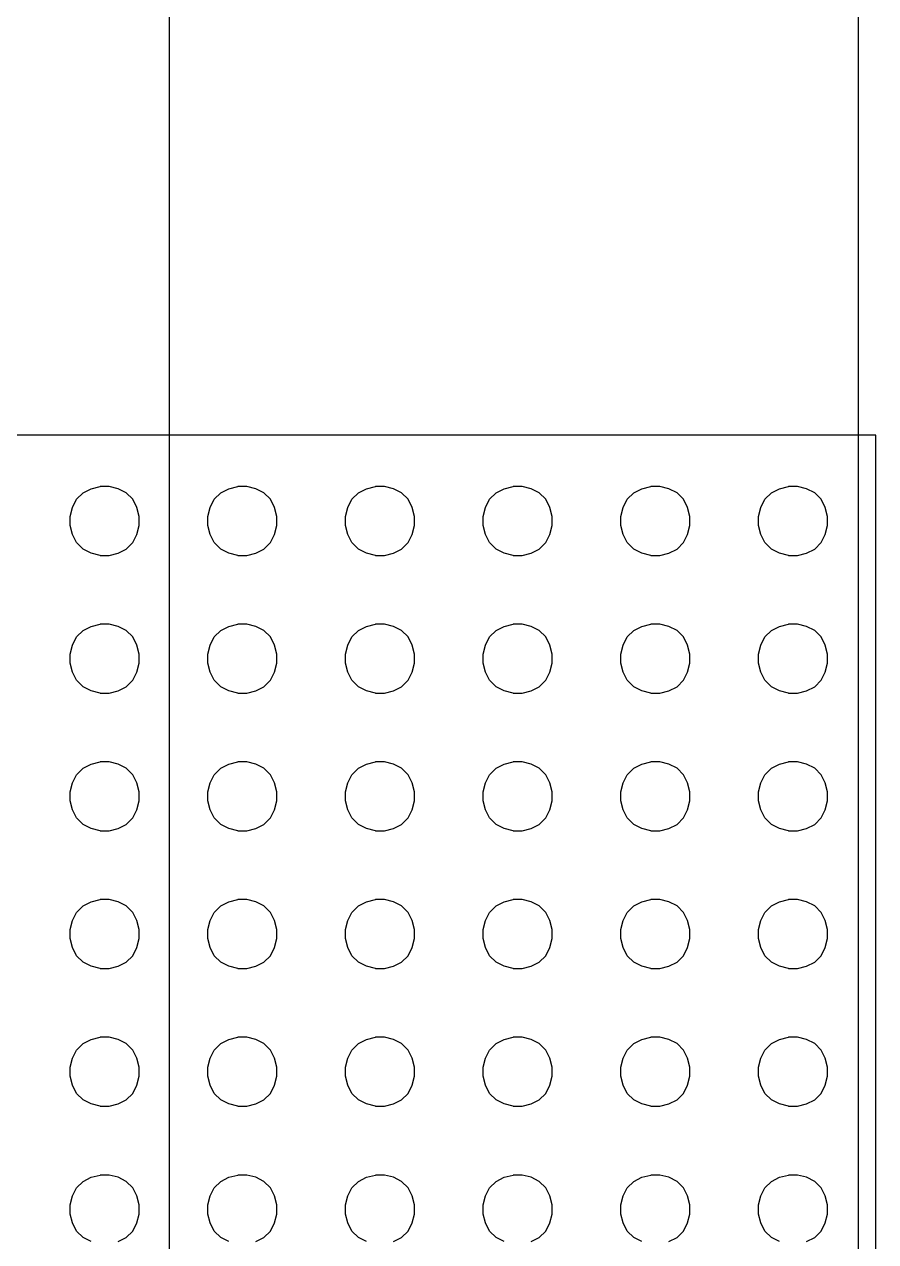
# Model space of a CAD drawing. Header units: inches. Extents: x -1316 to 22433, y -200 to 8737.
# Drawn here: x 251.432 to 253.285, y 598.443 to 601.092 of the extents above; entities that cross this region are included whole.
import ezdxf

# ---------------------------------------------------------------- set-up
doc = ezdxf.new("R2010")
doc.units = ezdxf.units.IN
doc.header["$LTSCALE"] = 10
doc.header["$MEASUREMENT"] = 0
doc.layers.get('0').update_dxf_attribs({"linetype": 'CONTINUOUS'})
for name, color, linetype in [('HATCH', 5, 'CONTINUOUS'), ('S-HDWR', 104, 'CONTINUOUS'), ('S-ROOF', 2, 'CONTINUOUS'), ('S-WALL', 6, 'CONTINUOUS'), ('WALL', 7, 'CONTINUOUS')]:
    doc.layers.add(name, color=color, linetype=linetype)

# ---------------------------------------------------------------- blocks, each defined once
blk = doc.blocks.new('*X345')
at = {"color": 0}
for p, q in [((315.1076, 25.4322), (315.1269, 25.437)), ((315.1469, 25.437), (315.1269, 25.437)), ((315.1662, 25.4322), (315.1469, 25.437)), ((315.4073, 25.4322), (315.4267, 25.437)), ((315.4466, 25.437), (315.4267, 25.437)), ((315.4659, 25.4322), (315.4466, 25.437)), ((315.7071, 25.4322), (315.7264, 25.437)), ((315.7463, 25.437), (315.7264, 25.437)), ((315.7657, 25.4322), (315.7463, 25.437)), ((316.0068, 25.4322), (316.0261, 25.437)), ((316.0461, 25.437), (316.0261, 25.437)), ((316.0654, 25.4322), (316.0461, 25.437)), ((316.3066, 25.4322), (316.3259, 25.437)), ((316.3458, 25.437), (316.3259, 25.437)), ((316.3651, 25.4322), (316.3458, 25.437)), ((316.6063, 25.4322), (316.6256, 25.437)), ((316.6455, 25.437), (316.6256, 25.437)), ((316.6649, 25.4322), (316.6455, 25.437)), ((315.0757, 25.4092), (315.0898, 25.4233)), ((315.0898, 25.4233), (315.1076, 25.4322)), ((315.184, 25.4233), (315.1662, 25.4322)), ((315.1981, 25.4092), (315.184, 25.4233)), ((315.3754, 25.4092), (315.3895, 25.4233)), ((315.3895, 25.4233), (315.4073, 25.4322)), ((315.4837, 25.4233), (315.4659, 25.4322)), ((315.4978, 25.4092), (315.4837, 25.4233)), ((315.6752, 25.4092), (315.6893, 25.4233)), ((315.6893, 25.4233), (315.7071, 25.4322)), ((315.7835, 25.4233), (315.7657, 25.4322)), ((315.7976, 25.4092), (315.7835, 25.4233)), ((315.9749, 25.4092), (315.989, 25.4233)), ((315.989, 25.4233), (316.0068, 25.4322)), ((316.0832, 25.4233), (316.0654, 25.4322)), ((316.0973, 25.4092), (316.0832, 25.4233)), ((316.2747, 25.4092), (316.2887, 25.4233)), ((316.2887, 25.4233), (316.3066, 25.4322)), ((316.383, 25.4233), (316.3651, 25.4322)), ((316.397, 25.4092), (316.383, 25.4233)), ((316.5744, 25.4092), (316.5885, 25.4233)), ((316.5885, 25.4233), (316.6063, 25.4322)), ((316.6827, 25.4233), (316.6649, 25.4322)), ((316.6968, 25.4092), (316.6827, 25.4233)), ((315.062, 25.3721), (315.0668, 25.3914)), ((315.0668, 25.3914), (315.0757, 25.4092)), ((315.207, 25.3914), (315.1981, 25.4092)), ((315.2118, 25.3721), (315.207, 25.3914)), ((315.3617, 25.3721), (315.3665, 25.3914)), ((315.3665, 25.3914), (315.3754, 25.4092)), ((315.5067, 25.3914), (315.4978, 25.4092)), ((315.5116, 25.3721), (315.5067, 25.3914)), ((315.6614, 25.3721), (315.6663, 25.3914)), ((315.6663, 25.3914), (315.6752, 25.4092)), ((315.8065, 25.3914), (315.7976, 25.4092)), ((315.8113, 25.3721), (315.8065, 25.3914)), ((315.9612, 25.3721), (315.966, 25.3914)), ((315.966, 25.3914), (315.9749, 25.4092)), ((316.1062, 25.3914), (316.0973, 25.4092)), ((316.111, 25.3721), (316.1062, 25.3914)), ((316.2609, 25.3721), (316.2657, 25.3914)), ((316.2657, 25.3914), (316.2747, 25.4092)), ((316.4059, 25.3914), (316.397, 25.4092)), ((316.4108, 25.3721), (316.4059, 25.3914)), ((316.5606, 25.3721), (316.5655, 25.3914)), ((316.5655, 25.3914), (316.5744, 25.4092)), ((316.7057, 25.3914), (316.6968, 25.4092)), ((316.7105, 25.3721), (316.7057, 25.3914)), ((315.062, 25.3521), (315.062, 25.3721)), ((315.2118, 25.3521), (315.2118, 25.3721)), ((315.3617, 25.3521), (315.3617, 25.3721)), ((315.5116, 25.3521), (315.5116, 25.3721)), ((315.6614, 25.3521), (315.6614, 25.3721)), ((315.8113, 25.3521), (315.8113, 25.3721)), ((315.9612, 25.3521), (315.9612, 25.3721)), ((316.111, 25.3521), (316.111, 25.3721)), ((316.2609, 25.3521), (316.2609, 25.3721)), ((316.4108, 25.3521), (316.4108, 25.3721)), ((316.5606, 25.3521), (316.5606, 25.3721)), ((316.7105, 25.3521), (316.7105, 25.3721)), ((315.0668, 25.3328), (315.062, 25.3521)), ((315.0757, 25.315), (315.0668, 25.3328)), ((315.1981, 25.315), (315.207, 25.3328)), ((315.207, 25.3328), (315.2118, 25.3521)), ((315.3665, 25.3328), (315.3617, 25.3521)), ((315.3754, 25.315), (315.3665, 25.3328)), ((315.4978, 25.315), (315.5067, 25.3328)), ((315.5067, 25.3328), (315.5116, 25.3521)), ((315.6663, 25.3328), (315.6614, 25.3521)), ((315.6752, 25.315), (315.6663, 25.3328)), ((315.7976, 25.315), (315.8065, 25.3328)), ((315.8065, 25.3328), (315.8113, 25.3521)), ((315.966, 25.3328), (315.9612, 25.3521)), ((315.9749, 25.315), (315.966, 25.3328)), ((316.0973, 25.315), (316.1062, 25.3328)), ((316.1062, 25.3328), (316.111, 25.3521)), ((316.2657, 25.3328), (316.2609, 25.3521)), ((316.2747, 25.315), (316.2657, 25.3328)), ((316.397, 25.315), (316.4059, 25.3328)), ((316.4059, 25.3328), (316.4108, 25.3521)), ((316.5655, 25.3328), (316.5606, 25.3521)), ((316.5744, 25.315), (316.5655, 25.3328)), ((316.6968, 25.315), (316.7057, 25.3328)), ((316.7057, 25.3328), (316.7105, 25.3521)), ((315.0898, 25.3009), (315.0757, 25.315)), ((315.184, 25.3009), (315.1981, 25.315)), ((315.3895, 25.3009), (315.3754, 25.315)), ((315.4837, 25.3009), (315.4978, 25.315)), ((315.6893, 25.3009), (315.6752, 25.315)), ((315.7835, 25.3009), (315.7976, 25.315)), ((315.989, 25.3009), (315.9749, 25.315)), ((316.0832, 25.3009), (316.0973, 25.315)), ((316.2887, 25.3009), (316.2747, 25.315)), ((316.383, 25.3009), (316.397, 25.315)), ((316.5885, 25.3009), (316.5744, 25.315)), ((316.6827, 25.3009), (316.6968, 25.315)), ((315.1076, 25.292), (315.0898, 25.3009)), ((315.1269, 25.2872), (315.1076, 25.292)), ((315.1269, 25.2872), (315.1469, 25.2872)), ((315.1469, 25.2872), (315.1662, 25.292)), ((315.1662, 25.292), (315.184, 25.3009)), ((315.4073, 25.292), (315.3895, 25.3009)), ((315.4267, 25.2872), (315.4073, 25.292)), ((315.4267, 25.2872), (315.4466, 25.2872)), ((315.4466, 25.2872), (315.4659, 25.292)), ((315.4659, 25.292), (315.4837, 25.3009)), ((315.7071, 25.292), (315.6893, 25.3009)), ((315.7264, 25.2872), (315.7071, 25.292)), ((315.7264, 25.2872), (315.7463, 25.2872)), ((315.7463, 25.2872), (315.7657, 25.292)), ((315.7657, 25.292), (315.7835, 25.3009)), ((316.0068, 25.292), (315.989, 25.3009)), ((316.0261, 25.2872), (316.0068, 25.292)), ((316.0261, 25.2872), (316.0461, 25.2872)), ((316.0461, 25.2872), (316.0654, 25.292)), ((316.0654, 25.292), (316.0832, 25.3009)), ((316.3066, 25.292), (316.2887, 25.3009)), ((316.3259, 25.2872), (316.3066, 25.292)), ((316.3259, 25.2872), (316.3458, 25.2872)), ((316.3458, 25.2872), (316.3651, 25.292)), ((316.3651, 25.292), (316.383, 25.3009)), ((316.6063, 25.292), (316.5885, 25.3009)), ((316.6256, 25.2872), (316.6063, 25.292)), ((316.6256, 25.2872), (316.6455, 25.2872)), ((316.6455, 25.2872), (316.6649, 25.292)), ((316.6649, 25.292), (316.6827, 25.3009)), ((315.0757, 25.1095), (315.0898, 25.1236)), ((315.0898, 25.1236), (315.1076, 25.1325)), ((315.1076, 25.1325), (315.1269, 25.1373)), ((315.1469, 25.1373), (315.1269, 25.1373)), ((315.1662, 25.1325), (315.1469, 25.1373)), ((315.184, 25.1236), (315.1662, 25.1325)), ((315.1981, 25.1095), (315.184, 25.1236)), ((315.3754, 25.1095), (315.3895, 25.1236)), ((315.3895, 25.1236), (315.4073, 25.1325)), ((315.4073, 25.1325), (315.4267, 25.1373)), ((315.4466, 25.1373), (315.4267, 25.1373)), ((315.4659, 25.1325), (315.4466, 25.1373)), ((315.4837, 25.1236), (315.4659, 25.1325)), ((315.4978, 25.1095), (315.4837, 25.1236)), ((315.6752, 25.1095), (315.6893, 25.1236)), ((315.6893, 25.1236), (315.7071, 25.1325)), ((315.7071, 25.1325), (315.7264, 25.1373)), ((315.7463, 25.1373), (315.7264, 25.1373)), ((315.7657, 25.1325), (315.7463, 25.1373)), ((315.7835, 25.1236), (315.7657, 25.1325)), ((315.7976, 25.1095), (315.7835, 25.1236)), ((315.9749, 25.1095), (315.989, 25.1236)), ((315.989, 25.1236), (316.0068, 25.1325)), ((316.0068, 25.1325), (316.0261, 25.1373)), ((316.0461, 25.1373), (316.0261, 25.1373)), ((316.0654, 25.1325), (316.0461, 25.1373)), ((316.0832, 25.1236), (316.0654, 25.1325)), ((316.0973, 25.1095), (316.0832, 25.1236)), ((316.2747, 25.1095), (316.2887, 25.1236)), ((316.2887, 25.1236), (316.3066, 25.1325)), ((316.3066, 25.1325), (316.3259, 25.1373)), ((316.3458, 25.1373), (316.3259, 25.1373)), ((316.3651, 25.1325), (316.3458, 25.1373)), ((316.383, 25.1236), (316.3651, 25.1325)), ((316.397, 25.1095), (316.383, 25.1236)), ((316.5744, 25.1095), (316.5885, 25.1236)), ((316.5885, 25.1236), (316.6063, 25.1325)), ((316.6063, 25.1325), (316.6256, 25.1373)), ((316.6455, 25.1373), (316.6256, 25.1373)), ((316.6649, 25.1325), (316.6455, 25.1373)), ((316.6827, 25.1236), (316.6649, 25.1325)), ((316.6968, 25.1095), (316.6827, 25.1236)), ((315.0668, 25.0917), (315.0757, 25.1095)), ((315.207, 25.0917), (315.1981, 25.1095)), ((315.3665, 25.0917), (315.3754, 25.1095)), ((315.5067, 25.0917), (315.4978, 25.1095)), ((315.6663, 25.0917), (315.6752, 25.1095)), ((315.8065, 25.0917), (315.7976, 25.1095)), ((315.966, 25.0917), (315.9749, 25.1095)), ((316.1062, 25.0917), (316.0973, 25.1095)), ((316.2657, 25.0917), (316.2747, 25.1095)), ((316.4059, 25.0917), (316.397, 25.1095)), ((316.5655, 25.0917), (316.5744, 25.1095)), ((316.7057, 25.0917), (316.6968, 25.1095)), ((315.062, 25.0723), (315.0668, 25.0917)), ((315.062, 25.0524), (315.062, 25.0723)), ((315.2118, 25.0723), (315.207, 25.0917)), ((315.2118, 25.0524), (315.2118, 25.0723)), ((315.3617, 25.0723), (315.3665, 25.0917)), ((315.3617, 25.0524), (315.3617, 25.0723)), ((315.5116, 25.0723), (315.5067, 25.0917)), ((315.5116, 25.0524), (315.5116, 25.0723)), ((315.6614, 25.0723), (315.6663, 25.0917)), ((315.6614, 25.0524), (315.6614, 25.0723)), ((315.8113, 25.0723), (315.8065, 25.0917)), ((315.8113, 25.0524), (315.8113, 25.0723)), ((315.9612, 25.0723), (315.966, 25.0917)), ((315.9612, 25.0524), (315.9612, 25.0723)), ((316.111, 25.0723), (316.1062, 25.0917)), ((316.111, 25.0524), (316.111, 25.0723)), ((316.2609, 25.0723), (316.2657, 25.0917)), ((316.2609, 25.0524), (316.2609, 25.0723)), ((316.4108, 25.0723), (316.4059, 25.0917)), ((316.4108, 25.0524), (316.4108, 25.0723)), ((316.5606, 25.0723), (316.5655, 25.0917)), ((316.5606, 25.0524), (316.5606, 25.0723)), ((316.7105, 25.0723), (316.7057, 25.0917)), ((316.7105, 25.0524), (316.7105, 25.0723)), ((315.0668, 25.0331), (315.062, 25.0524)), ((315.207, 25.0331), (315.2118, 25.0524)), ((315.3665, 25.0331), (315.3617, 25.0524)), ((315.5067, 25.0331), (315.5116, 25.0524)), ((315.6663, 25.0331), (315.6614, 25.0524)), ((315.8065, 25.0331), (315.8113, 25.0524)), ((315.966, 25.0331), (315.9612, 25.0524)), ((316.1062, 25.0331), (316.111, 25.0524)), ((316.2657, 25.0331), (316.2609, 25.0524)), ((316.4059, 25.0331), (316.4108, 25.0524)), ((316.5655, 25.0331), (316.5606, 25.0524)), ((316.7057, 25.0331), (316.7105, 25.0524)), ((315.0757, 25.0153), (315.0668, 25.0331)), ((315.0898, 25.0012), (315.0757, 25.0153)), ((315.184, 25.0012), (315.1981, 25.0153)), ((315.1981, 25.0153), (315.207, 25.0331)), ((315.3754, 25.0153), (315.3665, 25.0331)), ((315.3895, 25.0012), (315.3754, 25.0153)), ((315.4837, 25.0012), (315.4978, 25.0153)), ((315.4978, 25.0153), (315.5067, 25.0331)), ((315.6752, 25.0153), (315.6663, 25.0331)), ((315.6893, 25.0012), (315.6752, 25.0153)), ((315.7835, 25.0012), (315.7976, 25.0153)), ((315.7976, 25.0153), (315.8065, 25.0331)), ((315.9749, 25.0153), (315.966, 25.0331)), ((315.989, 25.0012), (315.9749, 25.0153)), ((316.0832, 25.0012), (316.0973, 25.0153)), ((316.0973, 25.0153), (316.1062, 25.0331)), ((316.2747, 25.0153), (316.2657, 25.0331)), ((316.2887, 25.0012), (316.2747, 25.0153)), ((316.383, 25.0012), (316.397, 25.0153)), ((316.397, 25.0153), (316.4059, 25.0331)), ((316.5744, 25.0153), (316.5655, 25.0331)), ((316.5885, 25.0012), (316.5744, 25.0153)), ((316.6827, 25.0012), (316.6968, 25.0153)), ((316.6968, 25.0153), (316.7057, 25.0331)), ((315.1076, 24.9923), (315.0898, 25.0012)), ((315.1269, 24.9874), (315.1076, 24.9923)), ((315.1269, 24.9874), (315.1469, 24.9874)), ((315.1469, 24.9874), (315.1662, 24.9923)), ((315.1662, 24.9923), (315.184, 25.0012)), ((315.4073, 24.9923), (315.3895, 25.0012)), ((315.4267, 24.9874), (315.4073, 24.9923)), ((315.4267, 24.9874), (315.4466, 24.9874)), ((315.4466, 24.9874), (315.4659, 24.9923)), ((315.4659, 24.9923), (315.4837, 25.0012)), ((315.7071, 24.9923), (315.6893, 25.0012)), ((315.7264, 24.9874), (315.7071, 24.9923)), ((315.7264, 24.9874), (315.7463, 24.9874)), ((315.7463, 24.9874), (315.7657, 24.9923)), ((315.7657, 24.9923), (315.7835, 25.0012)), ((316.0068, 24.9923), (315.989, 25.0012)), ((316.0261, 24.9874), (316.0068, 24.9923)), ((316.0261, 24.9874), (316.0461, 24.9874)), ((316.0461, 24.9874), (316.0654, 24.9923)), ((316.0654, 24.9923), (316.0832, 25.0012)), ((316.3066, 24.9923), (316.2887, 25.0012)), ((316.3259, 24.9874), (316.3066, 24.9923)), ((316.3259, 24.9874), (316.3458, 24.9874)), ((316.3458, 24.9874), (316.3651, 24.9923)), ((316.3651, 24.9923), (316.383, 25.0012)), ((316.6063, 24.9923), (316.5885, 25.0012)), ((316.6256, 24.9874), (316.6063, 24.9923)), ((316.6256, 24.9874), (316.6455, 24.9874)), ((316.6455, 24.9874), (316.6649, 24.9923)), ((316.6649, 24.9923), (316.6827, 25.0012)), ((315.0898, 24.8238), (315.1076, 24.8327)), ((315.1076, 24.8327), (315.1269, 24.8376)), ((315.1469, 24.8376), (315.1269, 24.8376)), ((315.1662, 24.8327), (315.1469, 24.8376)), ((315.184, 24.8238), (315.1662, 24.8327)), ((315.3895, 24.8238), (315.4073, 24.8327)), ((315.4073, 24.8327), (315.4267, 24.8376)), ((315.4466, 24.8376), (315.4267, 24.8376)), ((315.4659, 24.8327), (315.4466, 24.8376)), ((315.4837, 24.8238), (315.4659, 24.8327)), ((315.6893, 24.8238), (315.7071, 24.8327)), ((315.7071, 24.8327), (315.7264, 24.8376)), ((315.7463, 24.8376), (315.7264, 24.8376)), ((315.7657, 24.8327), (315.7463, 24.8376)), ((315.7835, 24.8238), (315.7657, 24.8327)), ((315.989, 24.8238), (316.0068, 24.8327)), ((316.0068, 24.8327), (316.0261, 24.8376)), ((316.0461, 24.8376), (316.0261, 24.8376)), ((316.0654, 24.8327), (316.0461, 24.8376)), ((316.0832, 24.8238), (316.0654, 24.8327)), ((316.2887, 24.8238), (316.3066, 24.8327)), ((316.3066, 24.8327), (316.3259, 24.8376)), ((316.3458, 24.8376), (316.3259, 24.8376)), ((316.3651, 24.8327), (316.3458, 24.8376)), ((316.383, 24.8238), (316.3651, 24.8327)), ((316.5885, 24.8238), (316.6063, 24.8327)), ((316.6063, 24.8327), (316.6256, 24.8376)), ((316.6455, 24.8376), (316.6256, 24.8376)), ((316.6649, 24.8327), (316.6455, 24.8376)), ((316.6827, 24.8238), (316.6649, 24.8327)), ((315.0668, 24.7919), (315.0757, 24.8097)), ((315.0757, 24.8097), (315.0898, 24.8238)), ((315.1981, 24.8097), (315.184, 24.8238)), ((315.207, 24.7919), (315.1981, 24.8097)), ((315.3665, 24.7919), (315.3754, 24.8097)), ((315.3754, 24.8097), (315.3895, 24.8238)), ((315.4978, 24.8097), (315.4837, 24.8238)), ((315.5067, 24.7919), (315.4978, 24.8097)), ((315.6663, 24.7919), (315.6752, 24.8097)), ((315.6752, 24.8097), (315.6893, 24.8238)), ((315.7976, 24.8097), (315.7835, 24.8238)), ((315.8065, 24.7919), (315.7976, 24.8097)), ((315.966, 24.7919), (315.9749, 24.8097)), ((315.9749, 24.8097), (315.989, 24.8238)), ((316.0973, 24.8097), (316.0832, 24.8238)), ((316.1062, 24.7919), (316.0973, 24.8097)), ((316.2657, 24.7919), (316.2747, 24.8097)), ((316.2747, 24.8097), (316.2887, 24.8238)), ((316.397, 24.8097), (316.383, 24.8238)), ((316.4059, 24.7919), (316.397, 24.8097)), ((316.5655, 24.7919), (316.5744, 24.8097)), ((316.5744, 24.8097), (316.5885, 24.8238)), ((316.6968, 24.8097), (316.6827, 24.8238)), ((316.7057, 24.7919), (316.6968, 24.8097)), ((315.062, 24.7726), (315.0668, 24.7919)), ((315.2118, 24.7726), (315.207, 24.7919)), ((315.3617, 24.7726), (315.3665, 24.7919)), ((315.5116, 24.7726), (315.5067, 24.7919)), ((315.6614, 24.7726), (315.6663, 24.7919)), ((315.8113, 24.7726), (315.8065, 24.7919)), ((315.9612, 24.7726), (315.966, 24.7919)), ((316.111, 24.7726), (316.1062, 24.7919)), ((316.2609, 24.7726), (316.2657, 24.7919)), ((316.4108, 24.7726), (316.4059, 24.7919)), ((316.5606, 24.7726), (316.5655, 24.7919)), ((316.7105, 24.7726), (316.7057, 24.7919)), ((315.062, 24.7527), (315.062, 24.7726)), ((315.0668, 24.7333), (315.062, 24.7527)), ((315.207, 24.7333), (315.2118, 24.7527)), ((315.2118, 24.7527), (315.2118, 24.7726)), ((315.3617, 24.7527), (315.3617, 24.7726)), ((315.3665, 24.7333), (315.3617, 24.7527)), ((315.5067, 24.7333), (315.5116, 24.7527)), ((315.5116, 24.7527), (315.5116, 24.7726)), ((315.6614, 24.7527), (315.6614, 24.7726)), ((315.6663, 24.7333), (315.6614, 24.7527)), ((315.8065, 24.7333), (315.8113, 24.7527)), ((315.8113, 24.7527), (315.8113, 24.7726)), ((315.9612, 24.7527), (315.9612, 24.7726)), ((315.966, 24.7333), (315.9612, 24.7527)), ((316.1062, 24.7333), (316.111, 24.7527)), ((316.111, 24.7527), (316.111, 24.7726)), ((316.2609, 24.7527), (316.2609, 24.7726)), ((316.2657, 24.7333), (316.2609, 24.7527)), ((316.4059, 24.7333), (316.4108, 24.7527)), ((316.4108, 24.7527), (316.4108, 24.7726)), ((316.5606, 24.7527), (316.5606, 24.7726)), ((316.5655, 24.7333), (316.5606, 24.7527)), ((316.7057, 24.7333), (316.7105, 24.7527)), ((316.7105, 24.7527), (316.7105, 24.7726)), ((315.0757, 24.7155), (315.0668, 24.7333)), ((315.1981, 24.7155), (315.207, 24.7333)), ((315.3754, 24.7155), (315.3665, 24.7333)), ((315.4978, 24.7155), (315.5067, 24.7333)), ((315.6752, 24.7155), (315.6663, 24.7333)), ((315.7976, 24.7155), (315.8065, 24.7333)), ((315.9749, 24.7155), (315.966, 24.7333)), ((316.0973, 24.7155), (316.1062, 24.7333)), ((316.2747, 24.7155), (316.2657, 24.7333)), ((316.397, 24.7155), (316.4059, 24.7333)), ((316.5744, 24.7155), (316.5655, 24.7333)), ((316.6968, 24.7155), (316.7057, 24.7333)), ((315.0898, 24.7014), (315.0757, 24.7155)), ((315.1076, 24.6925), (315.0898, 24.7014)), ((315.1662, 24.6925), (315.184, 24.7014)), ((315.184, 24.7014), (315.1981, 24.7155)), ((315.3895, 24.7014), (315.3754, 24.7155)), ((315.4073, 24.6925), (315.3895, 24.7014)), ((315.4659, 24.6925), (315.4837, 24.7014)), ((315.4837, 24.7014), (315.4978, 24.7155)), ((315.6893, 24.7014), (315.6752, 24.7155)), ((315.7071, 24.6925), (315.6893, 24.7014)), ((315.7657, 24.6925), (315.7835, 24.7014)), ((315.7835, 24.7014), (315.7976, 24.7155)), ((315.989, 24.7014), (315.9749, 24.7155)), ((316.0068, 24.6925), (315.989, 24.7014)), ((316.0654, 24.6925), (316.0832, 24.7014)), ((316.0832, 24.7014), (316.0973, 24.7155)), ((316.2887, 24.7014), (316.2747, 24.7155)), ((316.3066, 24.6925), (316.2887, 24.7014)), ((316.3651, 24.6925), (316.383, 24.7014)), ((316.383, 24.7014), (316.397, 24.7155)), ((316.5885, 24.7014), (316.5744, 24.7155)), ((316.6063, 24.6925), (316.5885, 24.7014)), ((316.6649, 24.6925), (316.6827, 24.7014)), ((316.6827, 24.7014), (316.6968, 24.7155)), ((315.1269, 24.6877), (315.1076, 24.6925)), ((315.1269, 24.6877), (315.1469, 24.6877)), ((315.1469, 24.6877), (315.1662, 24.6925)), ((315.4267, 24.6877), (315.4073, 24.6925)), ((315.4267, 24.6877), (315.4466, 24.6877)), ((315.4466, 24.6877), (315.4659, 24.6925)), ((315.7264, 24.6877), (315.7071, 24.6925)), ((315.7264, 24.6877), (315.7463, 24.6877)), ((315.7463, 24.6877), (315.7657, 24.6925)), ((316.0261, 24.6877), (316.0068, 24.6925)), ((316.0261, 24.6877), (316.0461, 24.6877)), ((316.0461, 24.6877), (316.0654, 24.6925)), ((316.3259, 24.6877), (316.3066, 24.6925)), ((316.3259, 24.6877), (316.3458, 24.6877)), ((316.3458, 24.6877), (316.3651, 24.6925)), ((316.6256, 24.6877), (316.6063, 24.6925)), ((316.6256, 24.6877), (316.6455, 24.6877)), ((316.6455, 24.6877), (316.6649, 24.6925)), ((315.1076, 24.533), (315.1269, 24.5378)), ((315.1469, 24.5378), (315.1269, 24.5378)), ((315.1662, 24.533), (315.1469, 24.5378)), ((315.4073, 24.533), (315.4267, 24.5378)), ((315.4466, 24.5378), (315.4267, 24.5378)), ((315.4659, 24.533), (315.4466, 24.5378)), ((315.7071, 24.533), (315.7264, 24.5378)), ((315.7463, 24.5378), (315.7264, 24.5378)), ((315.7657, 24.533), (315.7463, 24.5378)), ((316.0068, 24.533), (316.0261, 24.5378)), ((316.0461, 24.5378), (316.0261, 24.5378)), ((316.0654, 24.533), (316.0461, 24.5378)), ((316.3066, 24.533), (316.3259, 24.5378)), ((316.3458, 24.5378), (316.3259, 24.5378)), ((316.3651, 24.533), (316.3458, 24.5378)), ((316.6063, 24.533), (316.6256, 24.5378)), ((316.6455, 24.5378), (316.6256, 24.5378)), ((316.6649, 24.533), (316.6455, 24.5378)), ((315.0668, 24.4922), (315.0757, 24.51)), ((315.0757, 24.51), (315.0898, 24.5241)), ((315.0898, 24.5241), (315.1076, 24.533)), ((315.184, 24.5241), (315.1662, 24.533)), ((315.1981, 24.51), (315.184, 24.5241)), ((315.207, 24.4922), (315.1981, 24.51)), ((315.3665, 24.4922), (315.3754, 24.51)), ((315.3754, 24.51), (315.3895, 24.5241)), ((315.3895, 24.5241), (315.4073, 24.533)), ((315.4837, 24.5241), (315.4659, 24.533)), ((315.4978, 24.51), (315.4837, 24.5241)), ((315.5067, 24.4922), (315.4978, 24.51)), ((315.6663, 24.4922), (315.6752, 24.51)), ((315.6752, 24.51), (315.6893, 24.5241)), ((315.6893, 24.5241), (315.7071, 24.533)), ((315.7835, 24.5241), (315.7657, 24.533)), ((315.7976, 24.51), (315.7835, 24.5241)), ((315.8065, 24.4922), (315.7976, 24.51)), ((315.966, 24.4922), (315.9749, 24.51)), ((315.9749, 24.51), (315.989, 24.5241)), ((315.989, 24.5241), (316.0068, 24.533)), ((316.0832, 24.5241), (316.0654, 24.533)), ((316.0973, 24.51), (316.0832, 24.5241)), ((316.1062, 24.4922), (316.0973, 24.51)), ((316.2657, 24.4922), (316.2747, 24.51)), ((316.2747, 24.51), (316.2887, 24.5241)), ((316.2887, 24.5241), (316.3066, 24.533)), ((316.383, 24.5241), (316.3651, 24.533)), ((316.397, 24.51), (316.383, 24.5241)), ((316.4059, 24.4922), (316.397, 24.51)), ((316.5655, 24.4922), (316.5744, 24.51)), ((316.5744, 24.51), (316.5885, 24.5241)), ((316.5885, 24.5241), (316.6063, 24.533)), ((316.6827, 24.5241), (316.6649, 24.533)), ((316.6968, 24.51), (316.6827, 24.5241)), ((316.7057, 24.4922), (316.6968, 24.51)), ((315.062, 24.4729), (315.0668, 24.4922)), ((315.2118, 24.4729), (315.207, 24.4922)), ((315.3617, 24.4729), (315.3665, 24.4922)), ((315.5116, 24.4729), (315.5067, 24.4922)), ((315.6614, 24.4729), (315.6663, 24.4922)), ((315.8113, 24.4729), (315.8065, 24.4922)), ((315.9612, 24.4729), (315.966, 24.4922)), ((316.111, 24.4729), (316.1062, 24.4922)), ((316.2609, 24.4729), (316.2657, 24.4922)), ((316.4108, 24.4729), (316.4059, 24.4922)), ((316.5606, 24.4729), (316.5655, 24.4922)), ((316.7105, 24.4729), (316.7057, 24.4922)), ((315.062, 24.4529), (315.062, 24.4729)), ((315.2118, 24.4529), (315.2118, 24.4729)), ((315.3617, 24.4529), (315.3617, 24.4729)), ((315.5116, 24.4529), (315.5116, 24.4729)), ((315.6614, 24.4529), (315.6614, 24.4729)), ((315.8113, 24.4529), (315.8113, 24.4729)), ((315.9612, 24.4529), (315.9612, 24.4729)), ((316.111, 24.4529), (316.111, 24.4729)), ((316.2609, 24.4529), (316.2609, 24.4729)), ((316.4108, 24.4529), (316.4108, 24.4729)), ((316.5606, 24.4529), (316.5606, 24.4729)), ((316.7105, 24.4529), (316.7105, 24.4729)), ((315.0668, 24.4336), (315.062, 24.4529)), ((315.0757, 24.4158), (315.0668, 24.4336)), ((315.1981, 24.4158), (315.207, 24.4336)), ((315.207, 24.4336), (315.2118, 24.4529)), ((315.3665, 24.4336), (315.3617, 24.4529)), ((315.3754, 24.4158), (315.3665, 24.4336)), ((315.4978, 24.4158), (315.5067, 24.4336)), ((315.5067, 24.4336), (315.5116, 24.4529)), ((315.6663, 24.4336), (315.6614, 24.4529)), ((315.6752, 24.4158), (315.6663, 24.4336)), ((315.7976, 24.4158), (315.8065, 24.4336)), ((315.8065, 24.4336), (315.8113, 24.4529)), ((315.966, 24.4336), (315.9612, 24.4529)), ((315.9749, 24.4158), (315.966, 24.4336)), ((316.0973, 24.4158), (316.1062, 24.4336)), ((316.1062, 24.4336), (316.111, 24.4529)), ((316.2657, 24.4336), (316.2609, 24.4529)), ((316.2747, 24.4158), (316.2657, 24.4336)), ((316.397, 24.4158), (316.4059, 24.4336)), ((316.4059, 24.4336), (316.4108, 24.4529)), ((316.5655, 24.4336), (316.5606, 24.4529)), ((316.5744, 24.4158), (316.5655, 24.4336)), ((316.6968, 24.4158), (316.7057, 24.4336)), ((316.7057, 24.4336), (316.7105, 24.4529)), ((315.0898, 24.4017), (315.0757, 24.4158)), ((315.184, 24.4017), (315.1981, 24.4158)), ((315.3895, 24.4017), (315.3754, 24.4158)), ((315.4837, 24.4017), (315.4978, 24.4158)), ((315.6893, 24.4017), (315.6752, 24.4158)), ((315.7835, 24.4017), (315.7976, 24.4158)), ((315.989, 24.4017), (315.9749, 24.4158)), ((316.0832, 24.4017), (316.0973, 24.4158)), ((316.2887, 24.4017), (316.2747, 24.4158)), ((316.383, 24.4017), (316.397, 24.4158)), ((316.5885, 24.4017), (316.5744, 24.4158)), ((316.6827, 24.4017), (316.6968, 24.4158)), ((315.1076, 24.3928), (315.0898, 24.4017)), ((315.1269, 24.388), (315.1076, 24.3928)), ((315.1269, 24.388), (315.1469, 24.388)), ((315.1469, 24.388), (315.1662, 24.3928)), ((315.1662, 24.3928), (315.184, 24.4017)), ((315.4073, 24.3928), (315.3895, 24.4017)), ((315.4267, 24.388), (315.4073, 24.3928)), ((315.4267, 24.388), (315.4466, 24.388)), ((315.4466, 24.388), (315.4659, 24.3928)), ((315.4659, 24.3928), (315.4837, 24.4017)), ((315.7071, 24.3928), (315.6893, 24.4017)), ((315.7264, 24.388), (315.7071, 24.3928)), ((315.7264, 24.388), (315.7463, 24.388)), ((315.7463, 24.388), (315.7657, 24.3928)), ((315.7657, 24.3928), (315.7835, 24.4017)), ((316.0068, 24.3928), (315.989, 24.4017)), ((316.0261, 24.388), (316.0068, 24.3928)), ((316.0261, 24.388), (316.0461, 24.388)), ((316.0461, 24.388), (316.0654, 24.3928)), ((316.0654, 24.3928), (316.0832, 24.4017)), ((316.3066, 24.3928), (316.2887, 24.4017)), ((316.3259, 24.388), (316.3066, 24.3928)), ((316.3259, 24.388), (316.3458, 24.388)), ((316.3458, 24.388), (316.3651, 24.3928)), ((316.3651, 24.3928), (316.383, 24.4017)), ((316.6063, 24.3928), (316.5885, 24.4017)), ((316.6256, 24.388), (316.6063, 24.3928)), ((316.6256, 24.388), (316.6455, 24.388)), ((316.6455, 24.388), (316.6649, 24.3928)), ((316.6649, 24.3928), (316.6827, 24.4017)), ((315.0757, 24.2103), (315.0898, 24.2243)), ((315.0898, 24.2243), (315.1076, 24.2333)), ((315.1076, 24.2333), (315.1269, 24.2381)), ((315.1469, 24.2381), (315.1269, 24.2381)), ((315.1662, 24.2333), (315.1469, 24.2381)), ((315.184, 24.2243), (315.1662, 24.2333)), ((315.1981, 24.2103), (315.184, 24.2243)), ((315.3754, 24.2103), (315.3895, 24.2243)), ((315.3895, 24.2243), (315.4073, 24.2333)), ((315.4073, 24.2333), (315.4267, 24.2381)), ((315.4466, 24.2381), (315.4267, 24.2381)), ((315.4659, 24.2333), (315.4466, 24.2381)), ((315.4837, 24.2243), (315.4659, 24.2333)), ((315.4978, 24.2103), (315.4837, 24.2243)), ((315.6752, 24.2103), (315.6893, 24.2243)), ((315.6893, 24.2243), (315.7071, 24.2333)), ((315.7071, 24.2333), (315.7264, 24.2381)), ((315.7463, 24.2381), (315.7264, 24.2381)), ((315.7657, 24.2333), (315.7463, 24.2381)), ((315.7835, 24.2243), (315.7657, 24.2333)), ((315.7976, 24.2103), (315.7835, 24.2243)), ((315.9749, 24.2103), (315.989, 24.2243)), ((315.989, 24.2243), (316.0068, 24.2333)), ((316.0068, 24.2333), (316.0261, 24.2381)), ((316.0461, 24.2381), (316.0261, 24.2381)), ((316.0654, 24.2333), (316.0461, 24.2381)), ((316.0832, 24.2243), (316.0654, 24.2333)), ((316.0973, 24.2103), (316.0832, 24.2243)), ((316.2747, 24.2103), (316.2887, 24.2243)), ((316.2887, 24.2243), (316.3066, 24.2333)), ((316.3066, 24.2333), (316.3259, 24.2381)), ((316.3458, 24.2381), (316.3259, 24.2381)), ((316.3651, 24.2333), (316.3458, 24.2381)), ((316.383, 24.2243), (316.3651, 24.2333)), ((316.397, 24.2103), (316.383, 24.2243)), ((316.5744, 24.2103), (316.5885, 24.2243)), ((316.5885, 24.2243), (316.6063, 24.2333)), ((316.6063, 24.2333), (316.6256, 24.2381)), ((316.6455, 24.2381), (316.6256, 24.2381)), ((316.6649, 24.2333), (316.6455, 24.2381)), ((316.6827, 24.2243), (316.6649, 24.2333)), ((316.6968, 24.2103), (316.6827, 24.2243)), ((315.062, 24.1731), (315.0668, 24.1924)), ((315.0668, 24.1924), (315.0757, 24.2103)), ((315.207, 24.1924), (315.1981, 24.2103)), ((315.2118, 24.1731), (315.207, 24.1924)), ((315.3617, 24.1731), (315.3665, 24.1924)), ((315.3665, 24.1924), (315.3754, 24.2103)), ((315.5067, 24.1924), (315.4978, 24.2103)), ((315.5116, 24.1731), (315.5067, 24.1924)), ((315.6614, 24.1731), (315.6663, 24.1924)), ((315.6663, 24.1924), (315.6752, 24.2103)), ((315.8065, 24.1924), (315.7976, 24.2103)), ((315.8113, 24.1731), (315.8065, 24.1924)), ((315.9612, 24.1731), (315.966, 24.1924)), ((315.966, 24.1924), (315.9749, 24.2103)), ((316.1062, 24.1924), (316.0973, 24.2103)), ((316.111, 24.1731), (316.1062, 24.1924)), ((316.2609, 24.1731), (316.2657, 24.1924)), ((316.2657, 24.1924), (316.2747, 24.2103)), ((316.4059, 24.1924), (316.397, 24.2103)), ((316.4108, 24.1731), (316.4059, 24.1924)), ((316.5606, 24.1731), (316.5655, 24.1924)), ((316.5655, 24.1924), (316.5744, 24.2103)), ((316.7057, 24.1924), (316.6968, 24.2103)), ((316.7105, 24.1731), (316.7057, 24.1924)), ((315.062, 24.1532), (315.062, 24.1731)), ((315.2118, 24.1532), (315.2118, 24.1731)), ((315.3617, 24.1532), (315.3617, 24.1731)), ((315.5116, 24.1532), (315.5116, 24.1731)), ((315.6614, 24.1532), (315.6614, 24.1731)), ((315.8113, 24.1532), (315.8113, 24.1731)), ((315.9612, 24.1532), (315.9612, 24.1731)), ((316.111, 24.1532), (316.111, 24.1731)), ((316.2609, 24.1532), (316.2609, 24.1731)), ((316.4108, 24.1532), (316.4108, 24.1731)), ((316.5606, 24.1532), (316.5606, 24.1731)), ((316.7105, 24.1532), (316.7105, 24.1731)), ((315.0668, 24.1339), (315.062, 24.1532)), ((315.207, 24.1339), (315.2118, 24.1532)), ((315.3665, 24.1339), (315.3617, 24.1532)), ((315.5067, 24.1339), (315.5116, 24.1532)), ((315.6663, 24.1339), (315.6614, 24.1532)), ((315.8065, 24.1339), (315.8113, 24.1532)), ((315.966, 24.1339), (315.9612, 24.1532)), ((316.1062, 24.1339), (316.111, 24.1532)), ((316.2657, 24.1339), (316.2609, 24.1532)), ((316.4059, 24.1339), (316.4108, 24.1532)), ((316.5655, 24.1339), (316.5606, 24.1532)), ((316.7057, 24.1339), (316.7105, 24.1532)), ((315.0757, 24.116), (315.0668, 24.1339)), ((315.0898, 24.102), (315.0757, 24.116)), ((315.184, 24.102), (315.1981, 24.116)), ((315.1981, 24.116), (315.207, 24.1339)), ((315.3754, 24.116), (315.3665, 24.1339)), ((315.3895, 24.102), (315.3754, 24.116)), ((315.4837, 24.102), (315.4978, 24.116)), ((315.4978, 24.116), (315.5067, 24.1339)), ((315.6752, 24.116), (315.6663, 24.1339)), ((315.6893, 24.102), (315.6752, 24.116)), ((315.7835, 24.102), (315.7976, 24.116)), ((315.7976, 24.116), (315.8065, 24.1339)), ((315.9749, 24.116), (315.966, 24.1339)), ((315.989, 24.102), (315.9749, 24.116)), ((316.0832, 24.102), (316.0973, 24.116)), ((316.0973, 24.116), (316.1062, 24.1339)), ((316.2747, 24.116), (316.2657, 24.1339)), ((316.2887, 24.102), (316.2747, 24.116)), ((316.383, 24.102), (316.397, 24.116)), ((316.397, 24.116), (316.4059, 24.1339)), ((316.5744, 24.116), (316.5655, 24.1339)), ((316.5885, 24.102), (316.5744, 24.116)), ((316.6827, 24.102), (316.6968, 24.116)), ((316.6968, 24.116), (316.7057, 24.1339)), ((315.1076, 24.0931), (315.0898, 24.102)), ((315.1269, 24.0882), (315.1076, 24.093)), ((315.1269, 24.0882), (315.1469, 24.0882)), ((315.1469, 24.0882), (315.1662, 24.093)), ((315.1662, 24.0931), (315.184, 24.102)), ((315.4073, 24.0931), (315.3895, 24.102)), ((315.4267, 24.0882), (315.4073, 24.093)), ((315.4267, 24.0882), (315.4466, 24.0882)), ((315.4466, 24.0882), (315.4659, 24.093)), ((315.4659, 24.0931), (315.4837, 24.102)), ((315.7071, 24.0931), (315.6893, 24.102)), ((315.7264, 24.0882), (315.7071, 24.093)), ((315.7264, 24.0882), (315.7463, 24.0882)), ((315.7463, 24.0882), (315.7657, 24.093)), ((315.7657, 24.0931), (315.7835, 24.102)), ((316.0068, 24.0931), (315.989, 24.102)), ((316.0261, 24.0882), (316.0068, 24.093)), ((316.0261, 24.0882), (316.0461, 24.0882)), ((316.0461, 24.0882), (316.0654, 24.093)), ((316.0654, 24.0931), (316.0832, 24.102)), ((316.3066, 24.0931), (316.2887, 24.102)), ((316.3259, 24.0882), (316.3066, 24.093)), ((316.3259, 24.0882), (316.3458, 24.0882)), ((316.3458, 24.0882), (316.3651, 24.093)), ((316.3651, 24.0931), (316.383, 24.102)), ((316.6063, 24.0931), (316.5885, 24.102)), ((316.6256, 24.0882), (316.6063, 24.093)), ((316.6256, 24.0882), (316.6455, 24.0882)), ((316.6455, 24.0882), (316.6649, 24.093)), ((316.6649, 24.0931), (316.6827, 24.102)), ((315.0898, 23.9246), (315.1076, 23.9335)), ((315.1076, 23.9335), (315.1269, 23.9383)), ((315.1469, 23.9384), (315.1269, 23.9384)), ((315.1662, 23.9335), (315.1469, 23.9383)), ((315.184, 23.9246), (315.1662, 23.9335)), ((315.3895, 23.9246), (315.4073, 23.9335)), ((315.4073, 23.9335), (315.4267, 23.9383)), ((315.4466, 23.9384), (315.4267, 23.9384)), ((315.4659, 23.9335), (315.4466, 23.9383)), ((315.4837, 23.9246), (315.4659, 23.9335)), ((315.6893, 23.9246), (315.7071, 23.9335)), ((315.7071, 23.9335), (315.7264, 23.9383)), ((315.7463, 23.9384), (315.7264, 23.9384)), ((315.7657, 23.9335), (315.7463, 23.9383)), ((315.7835, 23.9246), (315.7657, 23.9335)), ((315.989, 23.9246), (316.0068, 23.9335)), ((316.0068, 23.9335), (316.0261, 23.9383)), ((316.0461, 23.9384), (316.0261, 23.9384)), ((316.0654, 23.9335), (316.0461, 23.9383)), ((316.0832, 23.9246), (316.0654, 23.9335)), ((316.2887, 23.9246), (316.3066, 23.9335)), ((316.3066, 23.9335), (316.3259, 23.9383)), ((316.3458, 23.9384), (316.3259, 23.9384)), ((316.3651, 23.9335), (316.3458, 23.9383)), ((316.383, 23.9246), (316.3651, 23.9335)), ((316.5885, 23.9246), (316.6063, 23.9335)), ((316.6063, 23.9335), (316.6256, 23.9383)), ((316.6455, 23.9384), (316.6256, 23.9384)), ((316.6649, 23.9335), (316.6455, 23.9383)), ((316.6827, 23.9246), (316.6649, 23.9335)), ((315.0668, 23.8927), (315.0757, 23.9105)), ((315.0757, 23.9105), (315.0898, 23.9246)), ((315.1981, 23.9105), (315.184, 23.9246)), ((315.207, 23.8927), (315.1981, 23.9105)), ((315.3665, 23.8927), (315.3754, 23.9105)), ((315.3754, 23.9105), (315.3895, 23.9246)), ((315.4978, 23.9105), (315.4837, 23.9246)), ((315.5067, 23.8927), (315.4978, 23.9105)), ((315.6663, 23.8927), (315.6752, 23.9105)), ((315.6752, 23.9105), (315.6893, 23.9246)), ((315.7976, 23.9105), (315.7835, 23.9246)), ((315.8065, 23.8927), (315.7976, 23.9105)), ((315.966, 23.8927), (315.9749, 23.9105)), ((315.9749, 23.9105), (315.989, 23.9246)), ((316.0973, 23.9105), (316.0832, 23.9246)), ((316.1062, 23.8927), (316.0973, 23.9105)), ((316.2657, 23.8927), (316.2747, 23.9105)), ((316.2747, 23.9105), (316.2887, 23.9246)), ((316.397, 23.9105), (316.383, 23.9246)), ((316.4059, 23.8927), (316.397, 23.9105)), ((316.5655, 23.8927), (316.5744, 23.9105)), ((316.5744, 23.9105), (316.5885, 23.9246)), ((316.6968, 23.9105), (316.6827, 23.9246)), ((316.7057, 23.8927), (316.6968, 23.9105)), ((315.062, 23.8734), (315.0668, 23.8927)), ((315.2118, 23.8734), (315.207, 23.8927)), ((315.3617, 23.8734), (315.3665, 23.8927)), ((315.5116, 23.8734), (315.5067, 23.8927)), ((315.6614, 23.8734), (315.6663, 23.8927)), ((315.8113, 23.8734), (315.8065, 23.8927)), ((315.9612, 23.8734), (315.966, 23.8927)), ((316.111, 23.8734), (316.1062, 23.8927)), ((316.2609, 23.8734), (316.2657, 23.8927)), ((316.4108, 23.8734), (316.4059, 23.8927)), ((316.5606, 23.8734), (316.5655, 23.8927)), ((316.7105, 23.8734), (316.7057, 23.8927)), ((315.062, 23.8535), (315.062, 23.8734)), ((315.0668, 23.8341), (315.062, 23.8535)), ((315.207, 23.8341), (315.2118, 23.8535)), ((315.2118, 23.8535), (315.2118, 23.8734)), ((315.3617, 23.8535), (315.3617, 23.8734)), ((315.3665, 23.8341), (315.3617, 23.8535)), ((315.5067, 23.8341), (315.5116, 23.8535)), ((315.5116, 23.8535), (315.5116, 23.8734)), ((315.6614, 23.8535), (315.6614, 23.8734)), ((315.6663, 23.8341), (315.6614, 23.8535)), ((315.8065, 23.8341), (315.8113, 23.8535)), ((315.8113, 23.8535), (315.8113, 23.8734)), ((315.9612, 23.8535), (315.9612, 23.8734)), ((315.966, 23.8341), (315.9612, 23.8535)), ((316.1062, 23.8341), (316.111, 23.8535)), ((316.111, 23.8535), (316.111, 23.8734)), ((316.2609, 23.8535), (316.2609, 23.8734)), ((316.2657, 23.8341), (316.2609, 23.8535)), ((316.4059, 23.8341), (316.4108, 23.8535)), ((316.4108, 23.8535), (316.4108, 23.8734)), ((316.5606, 23.8535), (316.5606, 23.8734)), ((316.5655, 23.8341), (316.5606, 23.8535)), ((316.7057, 23.8341), (316.7105, 23.8535)), ((316.7105, 23.8535), (316.7105, 23.8734)), ((315.0757, 23.8163), (315.0668, 23.8341)), ((315.1981, 23.8163), (315.207, 23.8341)), ((315.3754, 23.8163), (315.3665, 23.8341)), ((315.4978, 23.8163), (315.5067, 23.8341)), ((315.6752, 23.8163), (315.6663, 23.8341)), ((315.7976, 23.8163), (315.8065, 23.8341)), ((315.9749, 23.8163), (315.966, 23.8341)), ((316.0973, 23.8163), (316.1062, 23.8341)), ((316.2747, 23.8163), (316.2657, 23.8341)), ((316.397, 23.8163), (316.4059, 23.8341)), ((316.5744, 23.8163), (316.5655, 23.8341)), ((316.6968, 23.8163), (316.7057, 23.8341)), ((315.0898, 23.8022), (315.0757, 23.8163)), ((315.1076, 23.7933), (315.0898, 23.8022)), ((315.1662, 23.7933), (315.184, 23.8022)), ((315.184, 23.8022), (315.1981, 23.8163)), ((315.3895, 23.8022), (315.3754, 23.8163)), ((315.4073, 23.7933), (315.3895, 23.8022)), ((315.4659, 23.7933), (315.4837, 23.8022)), ((315.4837, 23.8022), (315.4978, 23.8163)), ((315.6893, 23.8022), (315.6752, 23.8163)), ((315.7071, 23.7933), (315.6893, 23.8022)), ((315.7657, 23.7933), (315.7835, 23.8022)), ((315.7835, 23.8022), (315.7976, 23.8163)), ((315.989, 23.8022), (315.9749, 23.8163)), ((316.0068, 23.7933), (315.989, 23.8022)), ((316.0654, 23.7933), (316.0832, 23.8022)), ((316.0832, 23.8022), (316.0973, 23.8163)), ((316.2887, 23.8022), (316.2747, 23.8163)), ((316.3066, 23.7933), (316.2887, 23.8022)), ((316.3651, 23.7933), (316.383, 23.8022)), ((316.383, 23.8022), (316.397, 23.8163)), ((316.5885, 23.8022), (316.5744, 23.8163)), ((316.6063, 23.7933), (316.5885, 23.8022)), ((316.6649, 23.7933), (316.6827, 23.8022)), ((316.6827, 23.8022), (316.6968, 23.8163))]:
    blk.add_line(p, q, dxfattribs=at)
blk = doc.blocks.new('3X6NP')
at = {"layer": 'WALL'}
for p, q in [((6, 3), (0, 3)), ((6, 0), (6, 3))]:
    blk.add_line(p, q, dxfattribs=at)
at = {"layer": 'HATCH'}
blk.add_blockref('*X345', (-310.8154, -22.5489), dxfattribs=at)
blk = doc.blocks.new('EH CRLSP')
at = {"layer": 'S-WALL'}
for p, q in [((1.5, -1.5), (1.5, -93.5)), ((3, -10.75), (3, -93.5))]:
    blk.add_line(p, q, dxfattribs=at)
at = {"layer": 'S-HDWR'}
blk.add_blockref('3X6NP', (-2.9621, -50.2674), dxfattribs=at)
blk = doc.blocks.new('*U663')
blk.add_blockref('EH CRLSP', (-30.6094, 110.7852))

msp = doc.modelspace()

# ---------------------------------------------------------------- block references
at = {"layer": 'S-ROOF'}
msp.add_blockref('*U663', (280.85632, 536.68049), dxfattribs=at)

doc.saveas('drawing.dxf')
